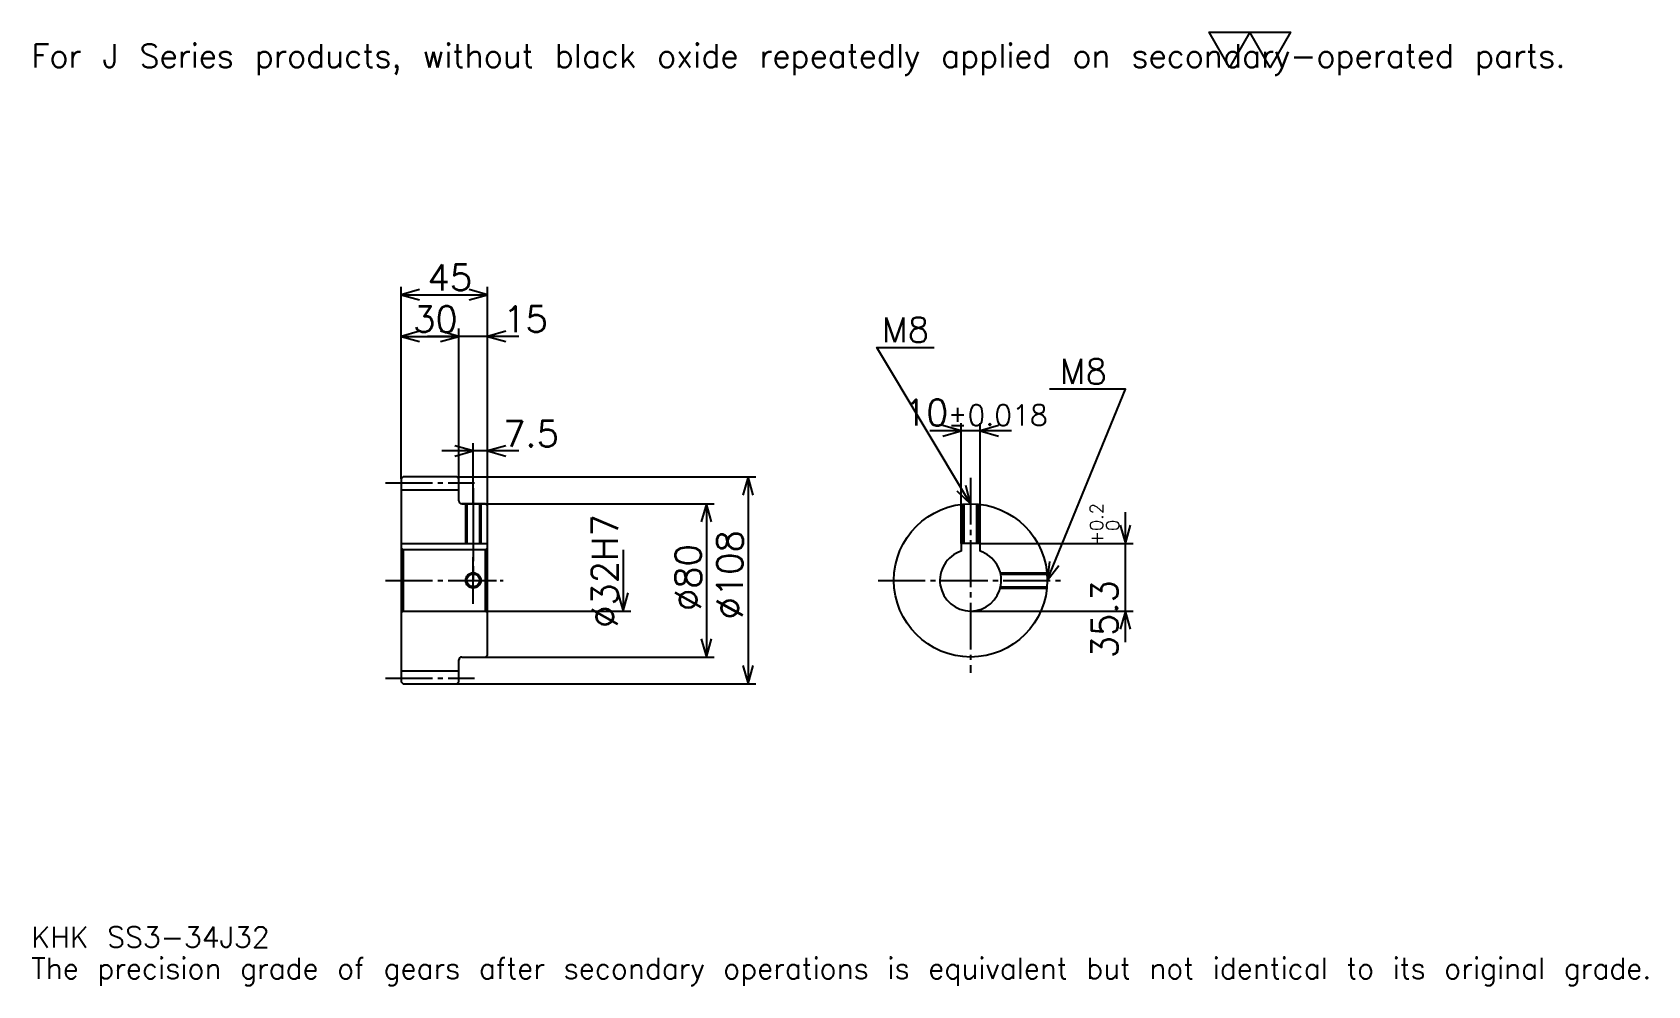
# Model space of a CAD drawing. Extents: x 28 to 870, y 10 to 508.
import ezdxf

# ---------------------------------------------------------------- set-up
doc = ezdxf.new("R2010")
doc.units = 0
doc.linetypes.add('DASHDOT', pattern=[32.608695, 24.456522, -2.717391, 2.717391, -2.717391])
doc.layers.get('0').update_dxf_attribs({"linetype": 'CONTINUOUS'})
doc.layers.add('DASHDOT', color=6, linetype='DASHDOT')
doc.styles.add('KANJI', font='TXT', dxfattribs={"bigfont": 'BIGFONT'})

msp = doc.modelspace()

# ---------------------------------------------------------------- linework, layer by layer
at = {"color": 5}
for p, q in [((220.108688, 275.467407), (220.108688, 374.652161)), ((265.108704, 275.467407), (265.108704, 374.652161)), ((220.108688, 370.576111), (265.108704, 370.576111)), ((220.108688, 348.836975), (250.108688, 348.836975)), ((281.413025, 348.836975), (233.804337, 348.836975)), ((250.108688, 275.467407), (250.108688, 352.913025)), ((512.065186, 240.767395), (512.065186, 303.586945)), ((522.065186, 240.767395), (522.065186, 303.586945)), ((538.369568, 299.510864), (495.760864, 299.510864)), ((281.413025, 289.054352), (241.304337, 289.054352)), ((257.608704, 275.467407), (257.608704, 293.130432)), ((220.108688, 274.467407), (220.108688, 275.467407)), ((249.108688, 275.467407), (265.108704, 275.467407)), ((250.108688, 274.467407), (250.108688, 275.467407)), ((257.608704, 261.467407), (257.608704, 275.467407)), ((257.608704, 261.467407), (257.608704, 275.467407)), ((265.108704, 275.467407), (405.054321, 275.467407)), ((265.108704, 260.467407), (265.108704, 275.467407)), ((400.978271, 275.467407), (400.978271, 167.467392)), ((251.608688, 261.467407), (265.108704, 261.467407)), ((265.108704, 261.467407), (383.315186, 261.467407)), ((379.239136, 261.467407), (379.239136, 181.467392)), ((597.82605, 189.16304), (597.82605, 257.071747)), ((335.760864, 237.467392), (335.760864, 205.467392)), ((522.065186, 240.767395), (601.902161, 240.767395)), ((265.108704, 205.467392), (339.836945, 205.467392)), ((517.065186, 205.467392), (601.902161, 205.467392)), ((251.608688, 181.467392), (265.108704, 181.467392)), ((265.108704, 181.467392), (383.315186, 181.467392)), ((249.108688, 167.467392), (265.108704, 167.467392)), ((265.108704, 167.467392), (405.054321, 167.467392))]:
    msp.add_line(p, q, dxfattribs=at)
at = {"color": 4}
for p, q in [((220.108688, 268.717407), (250.108688, 268.717407)), ((220.108688, 240.767395), (265.108704, 240.767395)), ((221.108688, 237.467392), (221.108688, 205.467392)), ((264.108704, 237.467392), (265.108704, 238.467392)), ((264.108704, 205.467392), (265.108704, 204.467392)), ((220.108688, 174.217392), (250.108688, 174.217392))]:
    msp.add_line(p, q, dxfattribs=at)
at = {"color": 7}
msp.add_lwpolyline([(652.173889, 489.130432), (641.57605, 507.5), (683.967346, 507.5), (673.369568, 489.130432), (662.771729, 507.5), (652.173889, 489.130432)], dxfattribs=at)
at = {"color": 5}
for points in [[(229.619553, 373.293488), (220.108688, 370.576111), (229.619553, 367.858704)], [(255.597809, 367.858704), (265.108704, 370.576111), (255.597809, 373.293488)], [(229.619553, 351.554352), (220.108688, 348.836975), (229.619553, 346.119568)], [(240.597824, 346.119568), (250.108688, 348.836975), (240.597824, 351.554352)], [(240.597824, 346.119568), (250.108688, 348.836975), (240.597824, 351.554352)], [(274.619568, 351.554352), (265.108704, 348.836975), (274.619568, 346.119568)], [(517.065186, 261.467407), (468.152161, 342.989136), (498.043457, 342.989136)], [(557.065186, 221.467392), (597.82605, 321.25), (558.152161, 321.25)], [(502.554321, 296.793457), (512.065186, 299.510864), (502.554321, 302.228271)], [(531.57605, 302.228271), (522.065186, 299.510864), (531.57605, 296.793457)], [(248.097824, 286.336975), (257.608704, 289.054352), (248.097824, 291.771729)], [(274.619568, 291.771729), (265.108704, 289.054352), (274.619568, 286.336975)], [(403.695648, 265.956512), (400.978271, 275.467407), (398.260864, 265.956512)], [(509.841736, 268.224792), (517.065186, 261.467407), (514.502014, 271.020996)], [(381.956512, 251.956528), (379.239136, 261.467407), (376.521729, 251.956528)], [(595.108704, 250.278259), (597.82605, 240.767395), (600.543457, 250.278259)], [(558.14624, 231.299591), (557.065186, 221.467392), (563.177429, 229.24437)], [(333.043457, 214.978256), (335.760864, 205.467392), (338.478271, 214.978256)], [(600.543457, 195.956528), (597.82605, 205.467392), (595.108704, 195.956528)], [(376.521729, 190.978256), (379.239136, 181.467392), (381.956512, 190.978256)], [(398.260864, 176.978271), (400.978271, 167.467392), (403.695648, 176.978271)]]:
    msp.add_lwpolyline(points, dxfattribs=at)
at = {"color": 4}
for points in [[(250.108688, 262.967407), (250.108688, 274.467407), (249.108688, 275.467407), (221.108688, 275.467407), (220.108688, 274.467407), (220.108688, 204.467392)], [(251.608688, 181.467392), (264.108704, 181.467392), (265.108704, 182.467392), (265.108704, 260.467407), (264.108704, 261.467407), (251.608688, 261.467407)], [(253.608688, 261.467407), (253.608688, 240.767395)], [(254.283691, 261.467407), (254.283691, 240.767395)], [(260.933685, 261.467407), (260.933685, 240.767395)], [(261.608704, 261.467407), (261.608704, 240.767395)], [(513.065186, 240.767395), (513.065186, 261.266876)], [(513.740173, 240.767395), (513.740173, 261.328949)], [(520.390198, 240.767395), (520.390198, 261.328949)], [(521.065186, 240.767395), (521.065186, 261.266876)], [(220.108688, 204.467392), (221.108688, 205.467392), (264.108704, 205.467392), (264.108704, 237.467392), (221.108688, 237.467392), (220.108688, 238.467392)], [(522.065186, 236.666077), (522.065186, 240.767395), (512.065186, 240.767395), (512.065186, 236.666077)], [(532.557129, 225.467392), (556.864685, 225.467392)], [(532.715881, 224.792389), (556.926758, 224.792389)], [(532.557129, 217.467392), (556.864685, 217.467392)], [(532.715881, 218.142395), (556.926758, 218.142395)], [(220.108688, 204.467392), (220.108688, 168.467392), (221.108688, 167.467392), (249.108688, 167.467392), (250.108688, 168.467392), (250.108688, 179.967392)]]:
    msp.add_lwpolyline(points, dxfattribs=at)
for centre, radius in [((517.065186, 221.467392), 40), ((257.608704, 221.467392), 3.325)]:
    msp.add_circle(centre, radius, dxfattribs=at)
at = {"color": 7}
msp.add_circle((257.608704, 221.467392), 4, dxfattribs=at)
at = {"color": 4}
for centre, radius, start, end in [((251.608688, 262.967407), 1.5, 180, 270), ((517.065186, 221.467392), 16, 108.209957329, 71.790042671), ((251.608688, 179.967392), 1.5, 90, 180)]:
    msp.add_arc(centre, radius, start, end, dxfattribs=at)
at = {"layer": 'DASHDOT', "color": 7}
for p, q in [((211.956512, 272.467407), (258.260864, 272.467407)), ((517.065186, 275.054352), (517.065186, 173.315216)), ((257.608704, 261.467407), (257.608704, 221.467392)), ((211.956512, 221.467392), (273.260864, 221.467392)), ((468.913025, 221.467392), (565.217407, 221.467392)), ((211.956512, 170.467392), (258.260864, 170.467392))]:
    msp.add_line(p, q, dxfattribs=at)
for points in [[(257.608704, 269.619568), (257.608704, 232.615219)], [(257.608704, 209.315216), (257.608704, 233.619568)], [(245.456512, 221.467392), (269.760864, 221.467392)]]:
    msp.add_lwpolyline(points, dxfattribs=at)

# ---------------------------------------------------------------- texts
at = {"color": 7, "style": 'KANJI'}
for s, height, p in [('For J Series products, without black oxide repeatedly applied on secondary-operated parts.', 12.228261, (27.173914, 489.130432)), ('45', 13.586957, (233.777161, 372.75)), ('30', 13.586957, (226.277161, 351.010864)), ('15', 13.586957, (273.260864, 351.010864)), ('M8', 13.043479, (470.869568, 345.706512)), ('M8', 13.043479, (563.586975, 323.967407)), ('10', 13.586957, (482.225586, 302.228271)), ('%%p0.018', 10.869565, (505.185852, 302.228271)), ('7.5', 13.586957, (273.260864, 291.228271)), ('KHK SS3-34J32', 10.869565, (27.173914, 29.891304)), ('The precision grade of gears after secondary operations is equivalent but not identical to its original grade.', 10.869565, (27.173914, 13.586957))]:
    msp.add_text(s, height=height, dxfattribs=at).set_placement(p)
for s, height, p in [('%%c32H7', 13.586957, (333.043457, 196.671204)), ('0.2', 6.793478, (586.141296, 247.264526)), ('%%c108', 13.586957, (398.260864, 201.08696)), ('+', 6.793478, (586.141296, 239.655838)), ('0', 6.793478, (594.565186, 247.264526)), ('%%c80', 13.586957, (376.521729, 205.502716)), ('35.3', 13.586957, (593.75, 180.846115))]:
    msp.add_text(s, height=height, rotation=90, dxfattribs=at).set_placement(p)

doc.saveas('drawing.dxf')
